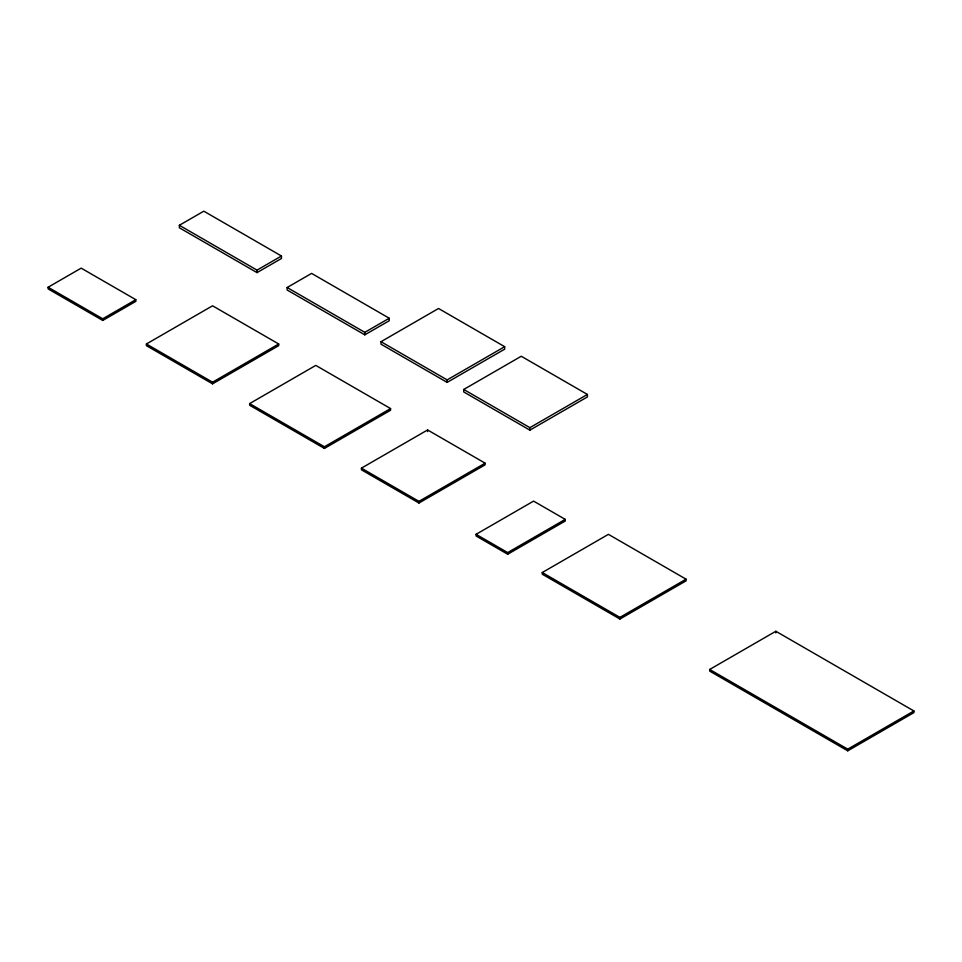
<?xml version="1.0" encoding="UTF-8"?>
<svg xmlns="http://www.w3.org/2000/svg" width="962" height="962" viewBox="0 0 962 962"><rect width="100%" height="100%" fill="white"/><g stroke="black" fill="none" stroke-linecap="round" stroke-linejoin="round"><path stroke-width="1.44" d="M48.1 287.241L81.181 268.145L135.822 299.687L135.822 301.359L102.742 320.454L48.1 288.901L48.1 287.241L102.742 318.795L135.822 299.687M179.365 225.288L203.812 211.171L281.469 256.012L281.469 258.501L257.022 272.619L179.365 227.778L179.365 225.288L257.022 270.13L281.469 256.012M146.404 343.987L212.554 305.796L278.703 343.987L278.703 345.659L212.554 383.85L146.404 345.659L146.404 343.987L212.554 382.191L278.703 343.987M287.145 287.518L311.592 273.4L389.249 318.242L389.249 320.731L364.802 334.836L287.145 290.007L287.145 287.518L364.802 332.347L389.249 318.242M249.639 403.595L315.789 365.404L390.572 408.573L390.572 410.245L324.422 448.436L249.639 405.255L249.639 403.595L324.422 446.777L390.572 408.573M381 341.702L438.528 308.489L504.677 346.681L504.677 349.17L447.15 382.383L381 344.192L381 341.702L447.15 379.894L504.677 346.681M463.732 389.466L521.26 356.253L587.409 394.444L587.409 396.933L529.882 430.146L463.732 391.955L463.732 389.466L529.882 427.657L587.409 394.444M361.435 468.145L427.597 429.954L485.113 463.167L485.113 464.826L418.963 503.018L361.435 469.805L361.435 468.145L418.963 501.358L485.113 463.167M476.058 534.319L533.585 501.106L565.223 519.372L565.223 521.031L507.695 554.244L476.058 535.978L476.058 534.319L507.695 552.585L565.223 519.372M542.255 572.534L608.417 534.343L686.074 579.184L686.074 580.844L619.913 619.035L542.255 574.206L542.255 572.534L619.913 617.376L686.074 579.184M709.691 669.456L775.841 631.264L913.9 710.966L913.9 712.626L847.75 750.829L709.691 671.115L709.691 669.456L847.75 749.157L913.9 710.966M847.75 749.157L847.75 750.829M775.841 631.264L775.841 632.924M619.913 617.376L619.913 619.035M529.882 427.657L529.882 430.146M507.695 552.585L507.695 554.244M447.15 379.894L447.15 382.383M427.597 429.954L427.597 431.613M418.963 501.358L418.963 503.018M364.802 332.347L364.802 334.836M324.422 446.777L324.422 448.436M257.022 270.13L257.022 272.619M212.554 382.191L212.554 383.85M102.742 318.795L102.742 320.454"/></g></svg>
